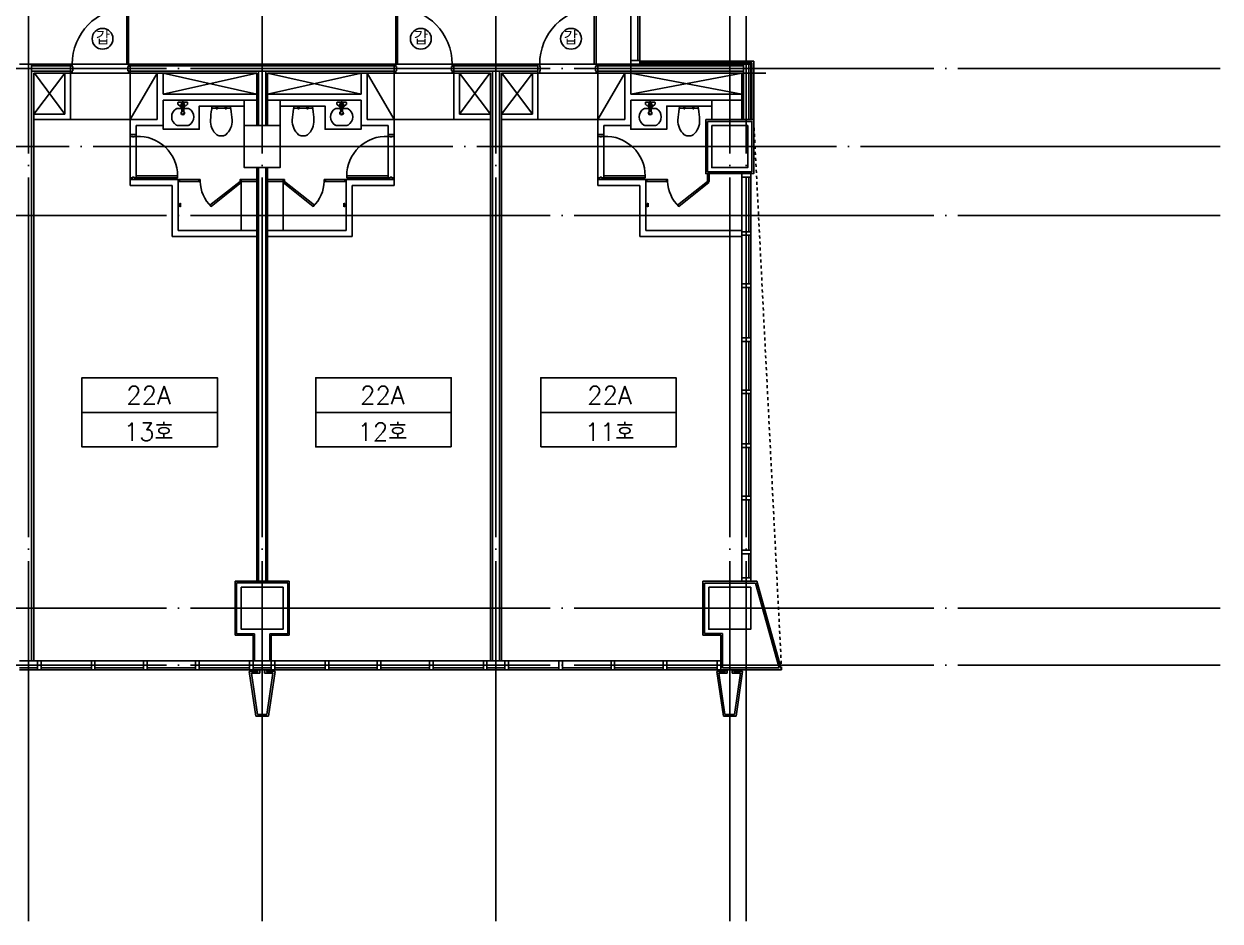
# Model space of a CAD drawing. Header units: millimetres. Extents: x -30199 to 32531, y -8917 to 28239.
# Drawn here: x 12575 to 32531, y -8917 to 6045 of the extents above; entities that cross this region are included whole.
import ezdxf
from ezdxf.enums import TextEntityAlignment as Align

# ---------------------------------------------------------------- set-up
doc = ezdxf.new("R2010")
doc.units = ezdxf.units.MM
doc.header["$LTSCALE"] = 100
for name, pattern in [('CEN', [10.375, 10, -0.125, 0.125, -0.125]), ('CENTER4', [64, 60, -2, 0, -2]), ('CENTER_2', [64, 60, -2, 0, -2]), ('HID', [2.3, 1.5, -0.8]), ('HIDDEN2', [1, 0.5, -0.5])]:
    doc.linetypes.add(name, pattern=pattern)
for name, color, linetype in [('6', 7, 'Continuous'), ('6FUR', 6, 'Continuous'), ('AS-CONC-GIRDER', 6, 'HID'), ('CEN1', 1, 'CEN'), ('CEN_1', 1, 'CENTER_2'), ('col', 2, 'Continuous'), ('d-wall', 7, 'Continuous'), ('DOR', 4, 'Continuous'), ('ELE', 4, 'Continuous'), ('fire', 1, 'Continuous'), ('o-wall', 7, 'Continuous'), ('o-win', 4, 'Continuous'), ('TEX', 3, 'Continuous'), ('TEX-F', 7, 'Continuous'), ('Toilet-fur', 142, 'Continuous'), ('wall', 3, 'Continuous'), ('win-hat', 141, 'Continuous')]:
    doc.layers.add(name, color=color, linetype=linetype)
doc.styles.add('GHS', font='txt.shx', dxfattribs={"width": 1.1, "bigfont": 'ghs.shx'})
doc.styles.add('HGTXT', font='romans.shx', dxfattribs={"bigfont": 'whgtxt.shx'})

# ---------------------------------------------------------------- blocks, each defined once
blk = doc.blocks.new('A$C754E1CA5')
at = {"layer": 'Toilet-fur', "linetype": 'Continuous'}
for p, q in [((450, 341), (498, 331)), ((450, 266), (450, 246)), ((480, 266), (450, 266)), ((450, 246), (480, 246)), ((480, 246), (480, 266)), ((450, 116), (450, 96)), ((480, 116), (450, 116)), ((450, 96), (480, 96)), ((450, 21), (498, 25)), ((480, 96), (480, 116))]:
    blk.add_line(p, q, dxfattribs=at)
blk.add_lwpolyline([(0, 181), (0, 161, 0.176175), (20, 106, 0.238558), (265, 1, 0.022113), (450, 21, 0.32778), (460, 31), (460, 331, 0.32778), (450, 341, 0.022113), (265, 361, 0.238558), (20, 256, 0.176175), (0, 201)], format="xyb", close=True, dxfattribs=at)

msp = doc.modelspace()

# ---------------------------------------------------------------- linework, layer by layer
at = {"layer": '6'}
for p, q in [((15803.6, -432.8), (13543.4, -432.8)), ((19703.6, -432.8), (17443.4, -432.8)), ((21196.4, -432.8), (23456.6, -432.8))]:
    msp.add_line(p, q, dxfattribs=at)
at = {"layer": '6FUR'}
for p, q in [((14350, 4450), (14350, 5225)), ((18750, 4450), (18750, 5225)), ((22150, 4450), (22150, 5225))]:
    msp.add_line(p, q, dxfattribs=at)
at = {"layer": 'AS-CONC-GIRDER', "linetype": 'Continuous', "ltscale": 10}
msp.add_lwpolyline([(24500, 7375), (22700, 7375), (22700, 5225), (24950.5, 5225)], dxfattribs=at)
at = {"layer": 'CEN1', "linetype": 'CENTER4'}
for p, q in [((12650, -8917.2), (12650, 21684.1)), ((16550, -8917.2), (16550, 21684.1)), ((20450, -8917.2), (20450, 21684.1)), ((24350, -8917.2), (24350, 21684.1)), ((24625, -8917.2), (24625, 21684.1)), ((-23044.1, 5300), (32531.3, 5300)), ((32531.3, 4000), (-23044.1, 4000)), ((-23044.1, 2850), (32531.3, 2850)), ((-23044.1, -3700), (32531.3, -3700)), ((-23044.1, -4650), (32531.3, -4650))]:
    msp.add_line(p, q, dxfattribs=at)
at = {"layer": 'CEN_1'}
for p, q in [((12740, 4540), (13260, 5225)), ((13260, 4540), (12750, 5225)), ((14350, 4450), (14800, 5225)), ((14900, 4875), (16460, 5225)), ((16460, 4875), (14900, 5225)), ((18200, 4875), (16640, 5225)), ((16640, 4875), (18200, 5225)), ((18750, 4450), (18300, 5225)), ((19840, 4540), (20350, 5225)), ((20360, 4540), (19840, 5225)), ((20540, 4540), (21060, 5225)), ((21060, 4540), (20550, 5225)), ((22150, 4450), (22600, 5225)), ((22700, 4875), (24550, 5225)), ((24550, 4875), (22700, 5225))]:
    msp.add_line(p, q, dxfattribs=at)
at = {"layer": 'col', "linetype": 'Continuous'}
msp.add_line((12700, 5375), (12500, 5375), dxfattribs=at)
at = {"layer": 'col'}
for p in [(12700, 5375), (12500, -4575)]:
    msp.add_line(p, (12700, -4575), dxfattribs=at)
for points in [[(16850, 4350), (16850, 3650), (16250, 3650), (16250, 4350)], [(24050, 4350), (24050, 3650), (24650, 3650), (24650, 4350)], [(16900, -3350), (16900, -4050), (16200, -4050), (16200, -3350)], [(24000, -3350), (24000, -4050), (24700, -4050), (24700, -3350)]]:
    msp.add_lwpolyline(points, close=True, dxfattribs=at)
at = {"layer": 'd-wall', "ltscale": 10}
for p, q in [((13350, 5375), (12650, 5375)), ((13380, 5225), (12740, 5225)), ((12740, 5225), (12740, -4575)), ((13350, 5225), (13350, 5375)), ((16460, 5225), (14320, 5225)), ((16550, 5375), (14350, 5375)), ((14350, 5375), (14350, 5225)), ((16460, 4350), (16460, 5225)), ((16550, 5375), (18750, 5375)), ((16640, 4350), (16640, 5225)), ((16640, 5225), (18750, 5225)), ((18750, 5375), (18750, 5225)), ((21150, 5375), (19750, 5375)), ((19750, 5225), (19750, 5375)), ((19750, 5225), (20360, 5225)), ((20360, -4575), (20360, 5225)), ((20540, -4575), (20540, 5225)), ((21150, 5225), (20540, 5225)), ((21150, 5225), (21150, 5375)), ((22150, 5375), (22150, 5225)), ((24700, 5375), (22150, 5375)), ((24550, 5225), (22150, 5225)), ((24550, 5225), (24550, 4450)), ((24700, 5375), (24700, 4450)), ((16460, -3250), (16460, 3650)), ((16640, -3250), (16640, 3650))]:
    msp.add_line(p, q, dxfattribs=at)
at = {"layer": 'd-wall', "color": 6, "ltscale": 10}
for p, q in [((12700, 5345), (13350, 5345)), ((12700, 5255), (13350, 5255)), ((18750, 5345), (14350, 5345)), ((18750, 5255), (14350, 5255)), ((16490, 4350), (16490, 5255)), ((16610, 4350), (16610, 5255)), ((21150, 5345), (19750, 5345)), ((21150, 5255), (19750, 5255)), ((20390, -4575), (20390, 5255)), ((20510, -4575), (20510, 5255)), ((24580, 5345), (22150, 5345)), ((24580, 5255), (22150, 5255)), ((24580, 5375), (24580, 4450)), ((24670, 5375), (24670, 4450)), ((16490, -3250), (16490, 3650)), ((16610, -3250), (16610, 3650))]:
    msp.add_line(p, q, dxfattribs=at)
at = {"layer": 'DOR', "color": 4}
for p, q in [((14290, 6315), (14290, 5375)), ((14320, 5375), (14320, 6315)), ((18780, 5375), (18780, 6315)), ((18810, 6315), (18810, 5375)), ((22090, 6315), (22090, 5375)), ((22120, 5375), (22120, 6315)), ((13410, 5375), (13380, 5375)), ((19690, 5375), (19720, 5375)), ((21210, 5375), (21180, 5375))]:
    msp.add_line(p, q, dxfattribs=at)
at = {"layer": 'DOR'}
for p, q in [((14320, 5375), (13380, 5375)), ((13380, 5225), (14320, 5225)), ((18780, 5375), (19720, 5375)), ((19720, 5225), (18780, 5225)), ((22120, 5375), (21180, 5375)), ((21180, 5225), (22120, 5225)), ((14350, 3480), (14350, 4170)), ((14450, 3480), (14450, 4170)), ((18650, 3480), (18650, 4170)), ((18750, 3480), (18750, 4170)), ((22150, 3480), (22150, 4170)), ((22250, 3480), (22250, 4170))]:
    msp.add_line(p, q, dxfattribs=at)
at = {"layer": 'DOR', "color": 4}
for points in [[(13350, 5375), (13380, 5375), (13380, 5335), (13390, 5335), (13390, 5265), (13380, 5265), (13380, 5225), (13350, 5225)], [(14350, 5375), (14320, 5375), (14320, 5335), (14310, 5335), (14310, 5265), (14320, 5265), (14320, 5225), (14350, 5225)], [(18750, 5375), (18780, 5375), (18780, 5335), (18790, 5335), (18790, 5265), (18780, 5265), (18780, 5225), (18750, 5225)], [(19750, 5375), (19720, 5375), (19720, 5335), (19710, 5335), (19710, 5265), (19720, 5265), (19720, 5225), (19750, 5225)], [(21150, 5375), (21180, 5375), (21180, 5335), (21190, 5335), (21190, 5265), (21180, 5265), (21180, 5225), (21150, 5225)], [(22150, 5375), (22120, 5375), (22120, 5335), (22110, 5335), (22110, 5265), (22120, 5265), (22120, 5225), (22150, 5225)], [(14350, 4200), (14350, 4170), (14390, 4170), (14390, 4160), (14410, 4160), (14410, 4170), (14450, 4170), (14450, 4200)], [(18750, 4200), (18750, 4170), (18710, 4170), (18710, 4160), (18690, 4160), (18690, 4170), (18650, 4170), (18650, 4200)], [(22150, 4200), (22150, 4170), (22190, 4170), (22190, 4160), (22210, 4160), (22210, 4170), (22250, 4170), (22250, 4200)], [(14350, 3450), (14350, 3480), (14390, 3480), (14390, 3490), (14410, 3490), (14410, 3480), (14450, 3480), (14450, 3450)], [(18750, 3450), (18750, 3480), (18710, 3480), (18710, 3490), (18690, 3490), (18690, 3480), (18650, 3480), (18650, 3450)], [(22150, 3450), (22150, 3480), (22190, 3480), (22190, 3490), (22210, 3490), (22210, 3480), (22250, 3480), (22250, 3450)]]:
    msp.add_lwpolyline(points, close=True, dxfattribs=at)
for points in [[(15140, 3510), (14450, 3510), (14450, 3480), (15140, 3480), (15140, 3510, 0.4272896), (14450, 4170)], [(17960, 3510), (18650, 3510), (18650, 3480), (17960, 3480), (17960, 3510, -0.4272896), (18650, 4170)], [(22940, 3510), (22250, 3510), (22250, 3480), (22940, 3480), (22940, 3510, 0.4272896), (22250, 4170)]]:
    msp.add_lwpolyline(points, format="xyb", dxfattribs=at)
for centre, start, end in [((14320.4, 5375.1), 91.85397, 180.00411), ((18779.6, 5375.1), 359.99589, 88.14603), ((22120.4, 5375.1), 91.85397, 180.00411)]:
    msp.add_arc(centre, 940.4, start, end, dxfattribs=at)
at = {"layer": 'ELE', "linetype": 'Continuous'}
for p, q in [((13350, 4450), (14350, 4450)), ((19750, 4450), (18750, 4450)), ((21150, 4450), (22150, 4450))]:
    msp.add_line(p, q, dxfattribs=at)
at = {"layer": 'fire', "linetype": 'HIDDEN2'}
msp.add_line((25215.6, -4725), (24750, 4450), dxfattribs=at)
at = {"layer": 'fire', "color": 6}
for centre in [(13886.7, 5798.2), (19196.9, 5798.2), (21703.1, 5798.2)]:
    msp.add_circle(centre, 173.7, dxfattribs=at)
at = {"layer": 'o-wall'}
for p, q in [((24750, 5425), (22850, 5425)), ((24720, 5395), (22850, 5395)), ((24720, 4450), (24720, 5395)), ((24750, 4450), (24750, 5425)), ((24550, 810), (24700, 810)), ((24550, 750), (24550, 810)), ((24700, 750), (24700, 810)), ((24550, 750), (24700, 750)), ((24550, -960), (24700, -960)), ((24550, -1020), (24550, -960)), ((24700, -1020), (24700, -960)), ((24550, -1020), (24700, -1020)), ((24550, -2730), (24700, -2730)), ((24550, -2790), (24550, -2730)), ((24550, -2790), (24700, -2790)), ((24700, -2790), (24700, -2730)), ((24550, -3190), (24700, -3190)), ((24550, -3250), (24550, -3190)), ((24700, -3250), (24700, -3190)), ((16100, -4150), (16100, -3250)), ((16100, -3250), (17000, -3250)), ((16124, -4126), (16124, -3274)), ((16124, -3274), (16976, -3274)), ((16976, -4126), (16976, -3274)), ((17000, -4150), (17000, -3250)), ((24800.4, -3250), (23900, -3250)), ((23900, -4150), (23900, -3250)), ((24777.7, -3280), (23930, -3280)), ((23930, -4120), (23930, -3280)), ((24550, -3250), (24700, -3250)), ((25176, -4695), (24777.7, -3280)), ((25215.6, -4725), (24800.4, -3250)), ((16100, -4150), (16400, -4150)), ((16124, -4126), (16424, -4126)), ((16400, -4575), (16400, -4150)), ((16424, -4126), (16424, -4575)), ((16676, -4126), (16976, -4126)), ((16676, -4126), (16676, -4575)), ((16700, -4150), (17000, -4150)), ((16700, -4575), (16700, -4150)), ((24200, -4150), (23900, -4150)), ((24230, -4120), (23930, -4120)), ((24200, -4575), (24200, -4150)), ((24230, -4695), (24230, -4120)), ((12800, -4575), (12860, -4575)), ((16340, -4575), (16340, -4725)), ((16340, -4575), (16400, -4575)), ((16400, -4575), (16400, -4725)), ((16700, -4575), (16700, -4725)), ((16700, -4575), (16760, -4575)), ((16760, -4575), (16760, -4725)), ((20240, -4575), (20240, -4725)), ((20240, -4575), (20300, -4575)), ((20300, -4575), (20300, -4725)), ((20600, -4575), (20576, -4575)), ((20600, -4575), (20660, -4575)), ((20600, -4575), (20600, -4725)), ((20600, -4575), (20660, -4575)), ((20660, -4575), (20660, -4725)), ((24140, -4575), (24140, -4725)), ((24200, -4575), (24140, -4575)), ((24200, -4575), (24200, -4725)), ((16340, -4725), (16400, -4725)), ((16470, -5470), (16370, -4785)), ((16510, -4785), (16370, -4785)), ((16480, -4725), (16480, -4755)), ((16510, -4725), (16510, -4785)), ((16590, -4725), (16590, -4785)), ((16590, -4785), (16730, -4785)), ((16620, -4725), (16620, -4755)), ((16620, -4755), (16764.7, -4755)), ((16730, -4785), (16630, -5470)), ((16764.7, -4755), (16655.9, -5500)), ((16700, -4725), (16760, -4725)), ((20240, -4725), (20300, -4725)), ((20600, -4725), (20660, -4725)), ((24280, -4755), (24135.3, -4755)), ((24135.3, -4755), (24244.1, -5500)), ((24200, -4725), (24140, -4725)), ((24310, -4785), (24170, -4785)), ((24170, -4785), (24270, -5470)), ((24200, -4725), (24500, -4725)), ((24230, -4695), (25176, -4695)), ((24280, -4725), (24280, -4755)), ((24310, -4725), (24310, -4785)), ((24390, -4725), (24390, -4785)), ((24390, -4785), (24530, -4785)), ((24420, -4725), (24420, -4755)), ((24430, -5470), (24530, -4785)), ((25215.6, -4725), (24500, -4725)), ((16655.9, -5500), (16444.1, -5500)), ((16630, -5470), (16470, -5470)), ((24244.1, -5500), (24455.9, -5500)), ((24270, -5470), (24430, -5470))]:
    msp.add_line(p, q, dxfattribs=at)
for points in [[(23950, 4450), (23950, 3550), (24750, 3550), (24750, 4450)], [(23980, 4420), (23980, 3580), (24720, 3580), (24720, 4420)], [(12800, -4575), (12800, -4725), (12860, -4725), (12860, -4575)], [(20300, -4575), (20300, -4725), (20240, -4725), (20240, -4575)], [(20600, -4575), (20600, -4725), (20660, -4725), (20660, -4575)]]:
    msp.add_lwpolyline(points, close=True, dxfattribs=at)
for points in [[(16480, -4755), (16335.3, -4755), (16444.1, -5500)], [(24420, -4755), (24564.7, -4755), (24455.9, -5500)]]:
    msp.add_lwpolyline(points, dxfattribs=at)
at = {"layer": 'o-win'}
for p, q in [((22700, 5375), (22700, 7225)), ((22850, 5375), (22850, 7225)), ((24550, 3550), (24550, -3250)), ((24700, 3550), (24700, -3250)), ((12860, -4575), (15440, -4575)), ((15500, -4575), (16340, -4575)), ((17600, -4575), (16400, -4575)), ((19340, -4575), (17660, -4575)), ((20450, -4575), (19400, -4575)), ((20450, -4575), (21500, -4575)), ((21560, -4575), (23240, -4575)), ((23300, -4575), (24140, -4575)), ((12500, -4725), (12800, -4725)), ((12860, -4725), (15440, -4725)), ((15500, -4725), (16340, -4725)), ((16400, -4725), (16700, -4725)), ((17600, -4725), (16760, -4725)), ((19340, -4725), (17660, -4725)), ((20450, -4725), (19400, -4725)), ((20600, -4725), (20300, -4725)), ((20600, -4725), (20300, -4725)), ((20450, -4725), (21500, -4725)), ((21560, -4725), (23240, -4725)), ((23300, -4725), (24140, -4725))]:
    msp.add_line(p, q, dxfattribs=at)
at = {"layer": 'o-win', "color": 7}
for p, q in [((22820, 5435), (22820, 6270)), ((24670, 3490), (24670, 2580)), ((24670, 2520), (24670, 1710)), ((24670, 1650), (24670, 810)), ((24670, 750), (24670, -60)), ((24670, -120), (24670, -960)), ((24670, -1020), (24670, -1830)), ((24670, -1890), (24670, -2730)), ((24670, -2790), (24670, -3190)), ((12800, -4575), (12500, -4575)), ((12800, -4725), (12800, -4575)), ((12860, -4725), (12860, -4575)), ((16400, -4575), (16340, -4575)), ((16340, -4725), (16340, -4575)), ((16400, -4725), (16400, -4575)), ((16700, -4725), (16700, -4575)), ((16700, -4575), (16760, -4575)), ((16760, -4725), (16760, -4575)), ((20300, -4575), (20240, -4575)), ((20240, -4725), (20240, -4575)), ((20600, -4575), (20300, -4575)), ((20300, -4725), (20300, -4575)), ((20324, -4575), (20300, -4575)), ((20600, -4725), (20600, -4575)), ((20600, -4725), (20600, -4575)), ((20600, -4575), (20660, -4575)), ((20660, -4725), (20660, -4575)), ((20660, -4725), (20660, -4575)), ((24140, -4725), (24140, -4575)), ((24200, -4575), (24140, -4575)), ((24200, -4725), (24200, -4575)), ((12500, -4695), (12800, -4695)), ((12860, -4725), (12800, -4725)), ((12860, -4695), (13700, -4695)), ((13760, -4695), (14570, -4695)), ((14630, -4695), (15440, -4695)), ((15500, -4695), (16340, -4695)), ((16340, -4725), (16400, -4725)), ((16400, -4695), (16700, -4695)), ((16760, -4725), (16700, -4725)), ((17600, -4695), (16760, -4695)), ((18470, -4695), (17660, -4695)), ((19340, -4695), (18530, -4695)), ((20240, -4695), (19400, -4695)), ((20240, -4725), (20300, -4725)), ((20450, -4695), (20300, -4695)), ((20600, -4695), (20300, -4695)), ((20600, -4695), (20300, -4695)), ((20450, -4695), (20600, -4695)), ((20660, -4725), (20600, -4725)), ((20660, -4725), (20600, -4725)), ((20660, -4695), (21500, -4695)), ((21560, -4695), (22370, -4695)), ((22430, -4695), (23240, -4695)), ((23300, -4695), (24140, -4695)), ((24140, -4725), (24200, -4725)), ((24560, -4725), (24500, -4725))]:
    msp.add_line(p, q, dxfattribs=at)
for points in [[(22850, 5375), (22850, 5435), (22700, 5435), (22700, 5375)], [(24700, 3550), (24700, 3490), (24550, 3490), (24550, 3550)], [(24700, 2580), (24700, 2520), (24550, 2520), (24550, 2580)], [(24700, 1710), (24700, 1650), (24550, 1650), (24550, 1710)], [(24700, -60), (24700, -120), (24550, -120), (24550, -60)], [(24700, -1830), (24700, -1890), (24550, -1890), (24550, -1830)], [(13700, -4725), (13760, -4725), (13760, -4575), (13700, -4575)], [(14570, -4725), (14630, -4725), (14630, -4575), (14570, -4575)], [(15440, -4725), (15500, -4725), (15500, -4575), (15440, -4575)], [(17660, -4725), (17600, -4725), (17600, -4575), (17660, -4575)], [(18530, -4725), (18470, -4725), (18470, -4575), (18530, -4575)], [(19400, -4725), (19340, -4725), (19340, -4575), (19400, -4575)], [(21500, -4725), (21560, -4725), (21560, -4575), (21500, -4575)], [(22370, -4725), (22430, -4725), (22430, -4575), (22370, -4575)], [(23240, -4725), (23300, -4725), (23300, -4575), (23240, -4575)]]:
    msp.add_lwpolyline(points, close=True, dxfattribs=at)
at = {"layer": 'TEX-F', "ltscale": 10}
for points in [[(15803.6, -1009.2), (13543.4, -1009.2), (13543.4, 143.7), (15803.6, 143.7)], [(19703.6, -1009.2), (17443.4, -1009.2), (17443.4, 143.7), (19703.6, 143.7)], [(21196.4, -1009.2), (23456.6, -1009.2), (23456.6, 143.7), (21196.4, 143.7)]]:
    msp.add_lwpolyline(points, close=True, dxfattribs=at)
at = {"layer": 'Toilet-fur', "color": 4, "linetype": 'Continuous'}
for p, q in [((15170, 3450), (15495, 3450)), ((15170, 3420), (15495, 3420)), ((16200, 3450), (16460, 3450)), ((16200, 3420), (16460, 3420)), ((16900, 3450), (16640, 3450)), ((16900, 3420), (16640, 3420)), ((17930, 3450), (17605, 3450)), ((17930, 3420), (17605, 3420)), ((22970, 3450), (23295, 3450)), ((22970, 3420), (23295, 3420)), ((23980, 3450), (23980, 3550)), ((24010, 3450), (24010, 3550)), ((15150, 3025), (15189.6, 3055.1)), ((15150, 3025), (15189.6, 2994.9)), ((15189.6, 3055.1), (15189.6, 2994.9)), ((17910.4, 3055.1), (17910.4, 2994.9)), ((17950, 3025), (17910.4, 3055.1)), ((17950, 3025), (17910.4, 2994.9)), ((22950, 3025), (22989.6, 3055.1)), ((22950, 3025), (22989.6, 2994.9)), ((22989.6, 3055.1), (22989.6, 2994.9))]:
    msp.add_line(p, q, dxfattribs=at)
at = {"layer": 'Toilet-fur', "linetype": 'Continuous'}
for points in [[(14900, 4350), (14900, 4290), (15500, 4290), (15500, 4675), (16250, 4675)], [(18200, 4350), (18200, 4290), (17600, 4290), (17600, 4675), (16850, 4675)], [(22700, 4350), (22700, 4290), (23300, 4290), (23300, 4675), (24050, 4675)]]:
    msp.add_lwpolyline(points, dxfattribs=at)
for points in [[(15239.6, 4634.2), (15316.8, 4634.2, -0.1359726), (15332.2, 4630, -0.5660877), (15332.2, 4358.5, -0.1359726), (15316.8, 4354.2), (15132.5, 4354.2, -0.1359726), (15117, 4358.5, -0.5660877), (15117, 4630, -0.1359726), (15132.5, 4634.2), (15209.6, 4634.2)], [(15214.6, 4644.2), (15148.2, 4700.1, -0.2214986), (15144.6, 4707.7), (15144.6, 4733.1, -0.4142136), (15154.6, 4743.1), (15224.6, 4743.1), (15294.6, 4743.1, -0.4142136), (15304.6, 4733.1), (15304.6, 4707.7, -0.2214986), (15301, 4700.1), (15234.6, 4644.2)], [(15206, 4651.5, -0.2942212), (15195.2, 4692.7, -0.7680192), (15254, 4692.7, -0.2942212), (15243.2, 4651.5, -0.2942212)], [(15201, 4655.7, -0.2568294), (15209.6, 4640), (15209.6, 4634.2, 0.0831126), (15208.7, 4589.5, 0.6123913), (15240.5, 4589.5, 0.0831126), (15239.6, 4634.2), (15239.6, 4640, -0.2568294), (15248.2, 4655.7, -0.2568294)], [(17860.4, 4634.2), (17783.2, 4634.2, 0.1359726), (17767.8, 4630, 0.5660877), (17767.8, 4358.5, 0.1359726), (17783.2, 4354.2), (17967.5, 4354.2, 0.1359726), (17983, 4358.5, 0.5660877), (17983, 4630, 0.1359726), (17967.5, 4634.2), (17890.4, 4634.2)], [(17885.4, 4644.2), (17951.8, 4700.1, 0.2214986), (17955.4, 4707.7), (17955.4, 4733.1, 0.4142136), (17945.4, 4743.1), (17875.4, 4743.1), (17805.4, 4743.1, 0.4142136), (17795.4, 4733.1), (17795.4, 4707.7, 0.2214986), (17799, 4700.1), (17865.4, 4644.2)], [(17894, 4651.5, 0.2942212), (17904.8, 4692.7, 0.7680192), (17846, 4692.7, 0.2942212), (17856.8, 4651.5, 0.2942212)], [(17899, 4655.7, 0.2568294), (17890.4, 4640), (17890.4, 4634.2, -0.0831126), (17891.3, 4589.5, -0.6123913), (17859.5, 4589.5, -0.0831126), (17860.4, 4634.2), (17860.4, 4640, 0.2568294), (17851.8, 4655.7, 0.2568294)], [(23039.6, 4634.2), (23116.8, 4634.2, -0.1359726), (23132.2, 4630, -0.5660877), (23132.2, 4358.5, -0.1359726), (23116.8, 4354.2), (22932.5, 4354.2, -0.1359726), (22917, 4358.5, -0.5660877), (22917, 4630, -0.1359726), (22932.5, 4634.2), (23009.6, 4634.2)], [(23014.6, 4644.2), (22948.2, 4700.1, -0.2214986), (22944.6, 4707.7), (22944.6, 4733.1, -0.4142136), (22954.6, 4743.1), (23024.6, 4743.1), (23094.6, 4743.1, -0.4142136), (23104.6, 4733.1), (23104.6, 4707.7, -0.2214986), (23101, 4700.1), (23034.6, 4644.2)], [(23006, 4651.5, -0.2942212), (22995.2, 4692.7, -0.7680192), (23054, 4692.7, -0.2942212), (23043.2, 4651.5, -0.2942212)], [(23001, 4655.7, -0.2568294), (23009.6, 4640), (23009.6, 4634.2, 0.0831126), (23008.7, 4589.5, 0.6123913), (23040.5, 4589.5, 0.0831126), (23039.6, 4634.2), (23039.6, 4640, -0.2568294), (23048.2, 4655.7, -0.2568294)]]:
    msp.add_lwpolyline(points, format="xyb", dxfattribs=at)
for points in [[(15234.6, 4685.6), (15234.6, 4604.2, -1), (15214.6, 4604.2), (15214.6, 4685.6, -1)], [(17865.4, 4685.6), (17865.4, 4604.2, 1), (17885.4, 4604.2), (17885.4, 4685.6, 1)], [(23034.6, 4685.6), (23034.6, 4604.2, -1), (23014.6, 4604.2), (23014.6, 4685.6, -1)]]:
    msp.add_lwpolyline(points, format="xyb", close=True, dxfattribs=at)
at = {"layer": 'Toilet-fur', "color": 4, "linetype": 'Continuous'}
for points in [[(15170, 3420), (15150, 3420), (15150, 3450), (15170, 3450)], [(15495, 3420), (15515, 3420), (15515, 3450), (15495, 3450)], [(16180, 3420), (15679, 3024), (15700.2, 3002.8), (16201.2, 3398.8)], [(16200, 3420), (16180, 3420), (16180, 3450), (16200, 3450)], [(16920, 3420), (17421, 3024), (17399.8, 3002.8), (16898.8, 3398.8)], [(16900, 3420), (16920, 3420), (16920, 3450), (16900, 3450)], [(17605, 3420), (17585, 3420), (17585, 3450), (17605, 3450)], [(17930, 3420), (17950, 3420), (17950, 3450), (17930, 3450)], [(22970, 3420), (22950, 3420), (22950, 3450), (22970, 3450)], [(23295, 3420), (23315, 3420), (23315, 3450), (23295, 3450)], [(23980, 3420), (23479, 3024), (23500.2, 3002.8), (24001.2, 3398.8)], [(24010, 3450), (23980, 3450), (23980, 3420), (24010, 3420)]]:
    msp.add_lwpolyline(points, close=True, dxfattribs=at)
at = {"layer": 'Toilet-fur', "linetype": 'Continuous'}
for centre, radius in [((15224.6, 4743.1), 10), ((15224.6, 4743.1), 8.01), ((17875.4, 4743.1), 10), ((17875.4, 4743.1), 8.01), ((23024.6, 4743.1), 10), ((23024.6, 4743.1), 8.01)]:
    msp.add_circle(centre, radius, dxfattribs=at)
for centre, radius, start, end in [((15224.6, 4700.6), 30.5, 345.04991, 194.95009), ((17875.4, 4700.6), 30.5, 345.04991, 194.95009), ((23024.6, 4700.6), 30.5, 345.04991, 194.95009), ((15224.6, 4561.3), 29.9, 119.19346, 60.80654), ((15224.6, 4567.4), 24.9, 126.13739, 53.86261), ((17875.4, 4561.3), 29.9, 119.19346, 60.80654), ((17875.4, 4567.4), 24.9, 126.13739, 53.86261), ((23024.6, 4561.3), 29.9, 119.19346, 60.80654), ((23024.6, 4567.4), 24.9, 126.13739, 53.86261)]:
    msp.add_arc(centre, radius, start, end, dxfattribs=at)
at = {"layer": 'Toilet-fur', "color": 4, "linetype": 'Continuous'}
for centre, start, end in [((16112.5, 3435.6), 181.59077, 226.3937), ((16987.5, 3435.6), 313.6063, 358.40923), ((23912.5, 3435.6), 181.59077, 226.3937)]:
    msp.add_arc(centre, 597.7, start, end, dxfattribs=at)
at = {"layer": 'wall'}
for p, q in [((13260, 4540), (13260, 5225)), ((13350, 5225), (13350, 4450)), ((14800, 4450), (14800, 5225)), ((14900, 4875), (14900, 5225)), ((14900, 5225), (14900, 4875)), ((18200, 4875), (18200, 5225)), ((18200, 5225), (18200, 4875)), ((18300, 4450), (18300, 5225)), ((19750, 5225), (19750, 4450)), ((19840, 4540), (19840, 5225)), ((21060, 4540), (21060, 5225)), ((21150, 5225), (21150, 4450)), ((22600, 4450), (22600, 5225)), ((22700, 4875), (22700, 5225)), ((22700, 5225), (22700, 4875)), ((14900, 4875), (16460, 4875)), ((18200, 4875), (16640, 4875)), ((22700, 4875), (24550, 4875)), ((16460, 4775), (14900, 4775)), ((14900, 4350), (14900, 4775)), ((16640, 4775), (18200, 4775)), ((18200, 4350), (18200, 4775)), ((24550, 4775), (22700, 4775)), ((22700, 4350), (22700, 4775)), ((13260, 4540), (12740, 4540)), ((13350, 4450), (12740, 4450)), ((14350, 4450), (14800, 4450)), ((14350, 4450), (14350, 4200)), ((18750, 4450), (18300, 4450)), ((18750, 4450), (18750, 4200)), ((19750, 4450), (20360, 4450)), ((19840, 4540), (20360, 4540)), ((21060, 4540), (20540, 4540)), ((21150, 4450), (20540, 4450)), ((22150, 4450), (22600, 4450)), ((22150, 4450), (22150, 4200)), ((14450, 4350), (14900, 4350)), ((14450, 4350), (14450, 4200)), ((18650, 4350), (18200, 4350)), ((18650, 4350), (18650, 4200)), ((22250, 4350), (22700, 4350)), ((22250, 4350), (22250, 4200)), ((14350, 3450), (15150, 3450)), ((14350, 3350), (14350, 3450)), ((15150, 2600), (15150, 3450)), ((16200, 3420), (16200, 3450)), ((16900, 3420), (16900, 3450)), ((17950, 2600), (17950, 3450)), ((18750, 3450), (17950, 3450)), ((18750, 3350), (18750, 3450)), ((22150, 3450), (22950, 3450)), ((22150, 3350), (22150, 3450)), ((22950, 2600), (22950, 3450)), ((14350, 3350), (15050, 3350)), ((15050, 2500), (15050, 3350)), ((18050, 2500), (18050, 3350)), ((18750, 3350), (18050, 3350)), ((22150, 3350), (22850, 3350)), ((22850, 2500), (22850, 3350)), ((16460, 2600), (15150, 2600)), ((16640, 2600), (17950, 2600)), ((24550, 2600), (22950, 2600)), ((16460, 2500), (15050, 2500)), ((16640, 2500), (18050, 2500)), ((24550, 2500), (22850, 2500))]:
    msp.add_line(p, q, dxfattribs=at)
at = {"layer": 'wall', "linetype": 'Continuous'}
for p, q in [((14350, 4200), (14450, 4200)), ((18750, 4200), (18650, 4200)), ((22150, 4200), (22250, 4200))]:
    msp.add_line(p, q, dxfattribs=at)
at = {"layer": 'win-hat', "ltscale": 10}
for p, q in [((16250, 4350), (16250, 4775)), ((16850, 4350), (16850, 4775)), ((24050, 4450), (24050, 4775)), ((16200, 3420), (16200, 2600)), ((16900, 3420), (16900, 2600))]:
    msp.add_line(p, q, dxfattribs=at)

# ---------------------------------------------------------------- block references
at = {"layer": 'Toilet-fur', "linetype": 'Continuous', "xscale": -1, "rotation": 270}
for p in [(15686.4, 4177.9), (23486.4, 4177.9)]:
    msp.add_blockref('A$C754E1CA5', p, dxfattribs=at)
at = {"layer": 'Toilet-fur', "linetype": 'Continuous', "rotation": 90}
msp.add_blockref('A$C754E1CA5', (17413.6, 4177.9), dxfattribs=at)

# ---------------------------------------------------------------- texts
at = {"layer": 'fire', "style": 'GHS'}
for p in [(13893.9, 5698.8), (19200.7, 5698.8), (21699.3, 5698.8)]:
    msp.add_text('갑', height=223.2, dxfattribs=at).set_placement(p, align=Align.CENTER)
at = {"layer": 'TEX', "style": 'HGTXT'}
for s, p in [('22A', (14655, -148.4)), ('22A', (18555, -148.4)), ('22A', (22345, -148.4)), ('13호', (14655, -747.2)), ('12호', (18555, -747.2)), ('11호', (22345, -747.2))]:
    msp.add_text(s, height=300, dxfattribs=at).set_placement(p, align=Align.MIDDLE)

doc.saveas('drawing.dxf')
